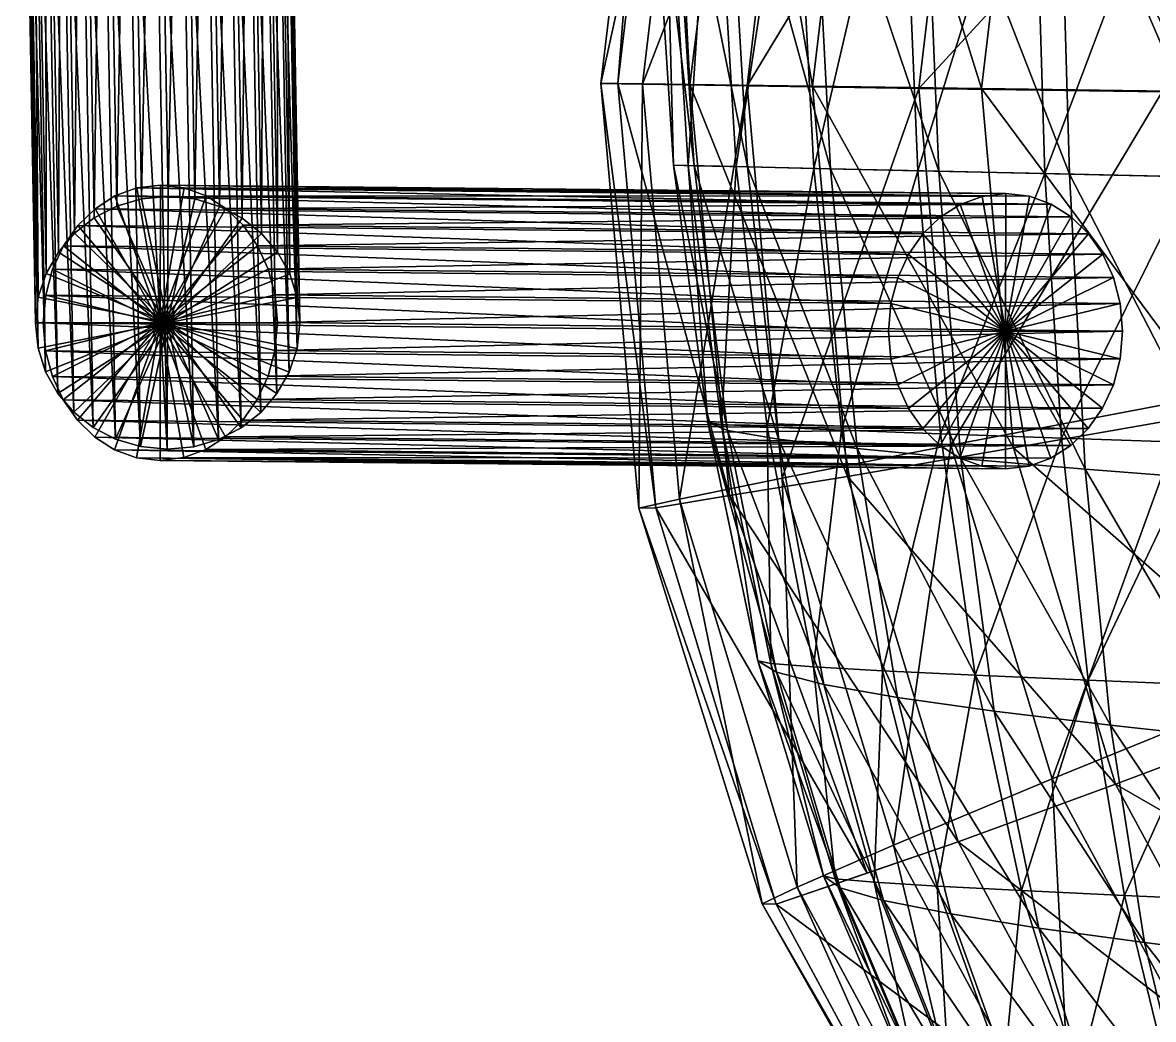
# Model space of a CAD drawing. Extents: x -23.6 to 25, y -17.9 to 25.9.
# Drawn here: x -22.26 to -12.95, y -7.96 to 0.24 of the extents above; entities that cross this region are included whole.
import ezdxf

# ---------------------------------------------------------------- set-up
doc = ezdxf.new("R2010")
doc.units = 0

msp = doc.modelspace()

# ---------------------------------------------------------------- linework, layer by layer
at = {"layer": 'Bras1_g6', "color": 2}
for points in [[(-21.31964, -1.12213, -21.39544), (-21.12542, -1.09887, -21.49737), (-14.35906, -1.19177, -8.14807)], [(-21.12542, -1.09887, -21.49737), (-21.31964, -1.12213, -21.39544), (-21.12677, -2.23211, -21.50262)], [(-21.12677, -2.23211, -21.50262), (-21.12677, -2.23211, -21.50262), (-21.12542, -1.09887, -21.49737)], [(-20.93121, -1.1217, -21.59954), (-21.12542, -1.09887, -21.49737), (-21.12677, -2.23211, -21.50262)], [(-21.12542, -1.09887, -21.49737), (-20.93121, -1.1217, -21.59954), (-14.16479, -1.16851, -8.25)], [(-14.16479, -1.16851, -8.25), (-14.35906, -1.19177, -8.14807), (-21.12542, -1.09887, -21.49737)], [(-21.66448, -1.29309, -21.21514), (-21.50067, -1.18841, -21.30065), (-14.70385, -1.36273, -7.96783)], [(-21.50067, -1.18841, -21.30065), (-21.66448, -1.29309, -21.21514), (-21.12677, -2.23211, -21.50262)], [(-21.50067, -1.18841, -21.30065), (-21.31964, -1.12213, -21.39544), (-14.54003, -1.25805, -8.05334)], [(-21.31964, -1.12213, -21.39544), (-21.50067, -1.18841, -21.30065), (-21.12677, -2.23211, -21.50262)], [(-14.54003, -1.25805, -8.05334), (-14.70385, -1.36273, -7.96783), (-21.50067, -1.18841, -21.30065)], [(-21.12677, -2.23211, -21.50262), (-21.12677, -2.23211, -21.50262), (-21.50067, -1.18841, -21.30065)], [(-14.35906, -1.19177, -8.14807), (-14.54003, -1.25805, -8.05334), (-21.31964, -1.12213, -21.39544)], [(-21.12677, -2.23211, -21.50262), (-21.12677, -2.23211, -21.50262), (-21.31964, -1.12213, -21.39544)], [(-21.12677, -2.23211, -21.50262), (-21.12677, -2.23211, -21.50262), (-20.93121, -1.1217, -21.59954)], [(-20.75042, -1.1875, -21.69488), (-20.93121, -1.1217, -21.59954), (-21.12677, -2.23211, -21.50262)], [(-21.12677, -2.23211, -21.50262), (-21.12677, -2.23211, -21.50262), (-20.75042, -1.1875, -21.69488)], [(-20.58685, -1.29174, -21.78137), (-20.75042, -1.1875, -21.69488), (-21.12677, -2.23211, -21.50262)], [(-13.97064, -1.19134, -8.35217), (-14.16479, -1.16851, -8.25), (-20.93121, -1.1217, -21.59954)], [(-20.93121, -1.1217, -21.59954), (-20.75042, -1.1875, -21.69488), (-13.97064, -1.19134, -8.35217)], [(-13.78979, -1.25714, -8.4475), (-13.97064, -1.19134, -8.35217), (-20.75042, -1.1875, -21.69488)], [(-20.75042, -1.1875, -21.69488), (-20.58685, -1.29174, -21.78137), (-13.78979, -1.25714, -8.4475)], [(-14.54003, -1.25805, -8.05334), (-14.35906, -1.19177, -8.14807), (-14.16613, -2.30175, -8.25524)], [(-14.35906, -1.19177, -8.14807), (-14.16479, -1.16851, -8.25), (-14.16613, -2.30175, -8.25524)], [(-14.16613, -2.30175, -8.25524), (-14.16613, -2.30175, -8.25524), (-14.35906, -1.19177, -8.14807)], [(-14.16479, -1.16851, -8.25), (-13.97064, -1.19134, -8.35217), (-14.16613, -2.30175, -8.25524)], [(-14.16613, -2.30175, -8.25524), (-14.16613, -2.30175, -8.25524), (-14.16479, -1.16851, -8.25)], [(-13.97064, -1.19134, -8.35217), (-13.78979, -1.25714, -8.4475), (-14.16613, -2.30175, -8.25524)], [(-14.16613, -2.30175, -8.25524), (-14.16613, -2.30175, -8.25524), (-13.97064, -1.19134, -8.35217)], [(-21.80725, -1.43164, -21.14086), (-21.66448, -1.29309, -21.21514), (-14.84667, -1.50128, -7.89349)], [(-21.66448, -1.29309, -21.21514), (-21.80725, -1.43164, -21.14086), (-21.12677, -2.23211, -21.50262)], [(-14.70385, -1.36273, -7.96783), (-14.84667, -1.50128, -7.89349), (-21.66448, -1.29309, -21.21514)], [(-21.12677, -2.23211, -21.50262), (-21.12677, -2.23211, -21.50262), (-21.66448, -1.29309, -21.21514)], [(-21.12677, -2.23211, -21.50262), (-21.12677, -2.23211, -21.50262), (-20.58685, -1.29174, -21.78137)], [(-20.44433, -1.42999, -21.85699), (-20.58685, -1.29174, -21.78137), (-21.12677, -2.23211, -21.50262)], [(-13.62622, -1.36138, -8.53405), (-13.78979, -1.25714, -8.4475), (-20.58685, -1.29174, -21.78137)], [(-20.58685, -1.29174, -21.78137), (-20.44433, -1.42999, -21.85699), (-13.62622, -1.36138, -8.53405)], [(-14.70385, -1.36273, -7.96783), (-14.54003, -1.25805, -8.05334), (-14.16613, -2.30175, -8.25524)], [(-14.16613, -2.30175, -8.25524), (-14.16613, -2.30175, -8.25524), (-14.54003, -1.25805, -8.05334)], [(-13.78979, -1.25714, -8.4475), (-13.62622, -1.36138, -8.53405), (-14.16613, -2.30175, -8.25524)], [(-14.16613, -2.30175, -8.25524), (-14.16613, -2.30175, -8.25524), (-13.78979, -1.25714, -8.4475)], [(-13.48376, -1.49963, -8.60961), (-13.62622, -1.36138, -8.53405), (-20.44433, -1.42999, -21.85699)], [(-14.84667, -1.50128, -7.89349), (-14.70385, -1.36273, -7.96783), (-14.16613, -2.30175, -8.25524)], [(-14.16613, -2.30175, -8.25524), (-14.16613, -2.30175, -8.25524), (-14.70385, -1.36273, -7.96783)], [(-13.62622, -1.36138, -8.53405), (-13.48376, -1.49963, -8.60961), (-14.16613, -2.30175, -8.25524)], [(-14.16613, -2.30175, -8.25524), (-14.16613, -2.30175, -8.25524), (-13.62622, -1.36138, -8.53405)], [(-21.92517, -1.59948, -21.07977), (-21.80725, -1.43164, -21.14086), (-14.96453, -1.66912, -7.83245)], [(-21.80725, -1.43164, -21.14086), (-21.92517, -1.59948, -21.07977), (-21.12677, -2.23211, -21.50262)], [(-14.84667, -1.50128, -7.89349), (-14.96453, -1.66912, -7.83245), (-21.80725, -1.43164, -21.14086)], [(-21.12677, -2.23211, -21.50262), (-21.12677, -2.23211, -21.50262), (-21.80725, -1.43164, -21.14086)], [(-21.12677, -2.23211, -21.50262), (-21.12677, -2.23211, -21.50262), (-20.44433, -1.42999, -21.85699)], [(-20.3269, -1.59753, -21.91955), (-20.44433, -1.42999, -21.85699), (-21.12677, -2.23211, -21.50262)], [(-20.44433, -1.42999, -21.85699), (-20.3269, -1.59753, -21.91955), (-13.48376, -1.49963, -8.60961)], [(-13.36627, -1.66717, -8.67224), (-13.48376, -1.49963, -8.60961), (-20.3269, -1.59753, -21.91955)], [(-14.96453, -1.66912, -7.83245), (-14.84667, -1.50128, -7.89349), (-14.16613, -2.30175, -8.25524)], [(-14.16613, -2.30175, -8.25524), (-14.16613, -2.30175, -8.25524), (-14.84667, -1.50128, -7.89349)], [(-13.48376, -1.49963, -8.60961), (-13.36627, -1.66717, -8.67224), (-14.16613, -2.30175, -8.25524)], [(-14.16613, -2.30175, -8.25524), (-14.16613, -2.30175, -8.25524), (-13.48376, -1.49963, -8.60961)], [(-22.01422, -1.79211, -21.03399), (-21.92517, -1.59948, -21.07977), (-15.05364, -1.86175, -7.78668)], [(-21.92517, -1.59948, -21.07977), (-22.01422, -1.79211, -21.03399), (-21.12677, -2.23211, -21.50262)], [(-14.96453, -1.66912, -7.83245), (-15.05364, -1.86175, -7.78668), (-21.92517, -1.59948, -21.07977)], [(-21.12677, -2.23211, -21.50262), (-21.12677, -2.23211, -21.50262), (-21.92517, -1.59948, -21.07977)], [(-21.12677, -2.23211, -21.50262), (-21.12677, -2.23211, -21.50262), (-20.3269, -1.59753, -21.91955)], [(-20.23828, -1.78991, -21.96716), (-20.3269, -1.59753, -21.91955), (-21.12677, -2.23211, -21.50262)], [(-20.3269, -1.59753, -21.91955), (-20.23828, -1.78991, -21.96716), (-13.36627, -1.66717, -8.67224)], [(-13.27764, -1.85955, -8.71978), (-13.36627, -1.66717, -8.67224), (-20.23828, -1.78991, -21.96716)], [(-15.05364, -1.86175, -7.78668), (-14.96453, -1.66912, -7.83245), (-14.16613, -2.30175, -8.25524)], [(-14.16613, -2.30175, -8.25524), (-14.16613, -2.30175, -8.25524), (-14.96453, -1.66912, -7.83245)], [(-13.36627, -1.66717, -8.67224), (-13.27764, -1.85955, -8.71978), (-14.16613, -2.30175, -8.25524)], [(-14.16613, -2.30175, -8.25524), (-14.16613, -2.30175, -8.25524), (-13.36627, -1.66717, -8.67224)], [(-22.07061, -2.00488, -21.00549), (-22.01422, -1.79211, -21.03399), (-15.11004, -2.07452, -7.75811)], [(-22.01422, -1.79211, -21.03399), (-22.07061, -2.00488, -21.00549), (-21.12677, -2.23211, -21.50262)], [(-15.05364, -1.86175, -7.78668), (-15.11004, -2.07452, -7.75811), (-22.01422, -1.79211, -21.03399)], [(-21.12677, -2.23211, -21.50262), (-21.12677, -2.23211, -21.50262), (-22.01422, -1.79211, -21.03399)], [(-21.12677, -2.23211, -21.50262), (-21.12677, -2.23211, -21.50262), (-20.23828, -1.78991, -21.96716)], [(-20.18237, -2.00256, -21.99761), (-20.23828, -1.78991, -21.96716), (-21.12677, -2.23211, -21.50262)], [(-20.23828, -1.78991, -21.96716), (-20.18237, -2.00256, -21.99761), (-13.27764, -1.85955, -8.71978)], [(-13.22174, -2.0722, -8.7503), (-13.27764, -1.85955, -8.71978), (-20.18237, -2.00256, -21.99761)], [(-15.11004, -2.07452, -7.75811), (-15.05364, -1.86175, -7.78668), (-14.16613, -2.30175, -8.25524)], [(-14.16613, -2.30175, -8.25524), (-14.16613, -2.30175, -8.25524), (-15.05364, -1.86175, -7.78668)], [(-13.27764, -1.85955, -8.71978), (-13.22174, -2.0722, -8.7503), (-14.16613, -2.30175, -8.25524)], [(-14.16613, -2.30175, -8.25524), (-14.16613, -2.30175, -8.25524), (-13.27764, -1.85955, -8.71978)], [(-22.09045, -2.23333, -20.99627), (-22.07061, -2.00488, -21.00549), (-15.12988, -2.30297, -7.7489)], [(-22.07061, -2.00488, -21.00549), (-22.09045, -2.23333, -20.99627), (-21.12677, -2.23211, -21.50262)], [(-15.11004, -2.07452, -7.75811), (-15.12988, -2.30297, -7.7489), (-22.07061, -2.00488, -21.00549)], [(-21.12677, -2.23211, -21.50262), (-21.12677, -2.23211, -21.50262), (-22.07061, -2.00488, -21.00549)], [(-21.12677, -2.23211, -21.50262), (-21.12677, -2.23211, -21.50262), (-20.18237, -2.00256, -21.99761)], [(-20.16302, -2.23089, -22.00897), (-20.18237, -2.00256, -21.99761), (-21.12677, -2.23211, -21.50262)], [(-20.18237, -2.00256, -21.99761), (-20.16302, -2.23089, -22.00897), (-13.22174, -2.0722, -8.7503)], [(-13.20245, -2.30059, -8.76165), (-13.22174, -2.0722, -8.7503), (-20.16302, -2.23089, -22.00897)], [(-15.12988, -2.30297, -7.7489), (-15.11004, -2.07452, -7.75811), (-14.16613, -2.30175, -8.25524)], [(-14.16613, -2.30175, -8.25524), (-14.16613, -2.30175, -8.25524), (-15.11004, -2.07452, -7.75811)], [(-13.22174, -2.0722, -8.7503), (-13.20245, -2.30059, -8.76165), (-14.16613, -2.30175, -8.25524)], [(-14.16613, -2.30175, -8.25524), (-14.16613, -2.30175, -8.25524), (-13.22174, -2.0722, -8.7503)], [(-22.09045, -2.23333, -20.99627), (-22.07116, -2.46166, -21.00756), (-21.12677, -2.23211, -21.50262)], [(-21.12677, -2.23211, -21.50262), (-21.12677, -2.23211, -21.50262), (-22.09045, -2.23333, -20.99627)], [(-22.07116, -2.46166, -21.00756), (-22.09045, -2.23333, -20.99627), (-15.11059, -2.53131, -7.76025)], [(-15.12988, -2.30297, -7.7489), (-15.11059, -2.53131, -7.76025), (-22.09045, -2.23333, -20.99627)], [(-22.07116, -2.46166, -21.00756), (-22.01525, -2.67431, -21.03808), (-21.12677, -2.23211, -21.50262)], [(-21.12677, -2.23211, -21.50262), (-21.12677, -2.23211, -21.50262), (-22.07116, -2.46166, -21.00756)], [(-22.01525, -2.67431, -21.03808), (-21.92663, -2.86669, -21.08563), (-21.12677, -2.23211, -21.50262)], [(-21.12677, -2.23211, -21.50262), (-21.12677, -2.23211, -21.50262), (-22.01525, -2.67431, -21.03808)], [(-21.92663, -2.86669, -21.08563), (-21.80914, -3.0343, -21.14825), (-21.12677, -2.23211, -21.50262)], [(-21.12677, -2.23211, -21.50262), (-21.12677, -2.23211, -21.50262), (-21.92663, -2.86669, -21.08563)], [(-21.80914, -3.0343, -21.14825), (-21.66668, -3.17248, -21.22381), (-21.12677, -2.23211, -21.50262)], [(-21.12677, -2.23211, -21.50262), (-21.12677, -2.23211, -21.50262), (-21.80914, -3.0343, -21.14825)], [(-21.66668, -3.17248, -21.22381), (-21.50311, -3.27673, -21.31036), (-21.12677, -2.23211, -21.50262)], [(-21.12677, -2.23211, -21.50262), (-21.12677, -2.23211, -21.50262), (-21.66668, -3.17248, -21.22381)], [(-21.50311, -3.27673, -21.31036), (-21.32232, -3.34259, -21.4057), (-21.12677, -2.23211, -21.50262)], [(-21.12677, -2.23211, -21.50262), (-21.12677, -2.23211, -21.50262), (-21.50311, -3.27673, -21.31036)], [(-21.32232, -3.34259, -21.4057), (-21.12811, -3.36535, -21.50787), (-21.12677, -2.23211, -21.50262)], [(-21.12677, -2.23211, -21.50262), (-21.12677, -2.23211, -21.50262), (-21.32232, -3.34259, -21.4057)], [(-21.12811, -3.36535, -21.50787), (-20.93383, -3.3421, -21.6098), (-21.12677, -2.23211, -21.50262)], [(-21.12677, -2.23211, -21.50262), (-21.12677, -2.23211, -21.50262), (-21.12811, -3.36535, -21.50787)], [(-21.12677, -2.23211, -21.50262), (-21.12677, -2.23211, -21.50262), (-20.16302, -2.23089, -22.00897)], [(-20.18292, -2.45935, -21.99975), (-20.16302, -2.23089, -22.00897), (-21.12677, -2.23211, -21.50262)], [(-21.12677, -2.23211, -21.50262), (-21.12677, -2.23211, -21.50262), (-20.18292, -2.45935, -21.99975)], [(-20.23931, -2.67211, -21.97125), (-20.18292, -2.45935, -21.99975), (-21.12677, -2.23211, -21.50262)], [(-21.12677, -2.23211, -21.50262), (-21.12677, -2.23211, -21.50262), (-20.23931, -2.67211, -21.97125)], [(-20.32836, -2.86474, -21.92541), (-20.23931, -2.67211, -21.97125), (-21.12677, -2.23211, -21.50262)], [(-21.12677, -2.23211, -21.50262), (-21.12677, -2.23211, -21.50262), (-20.32836, -2.86474, -21.92541)], [(-20.44628, -3.03259, -21.86437), (-20.32836, -2.86474, -21.92541), (-21.12677, -2.23211, -21.50262)], [(-21.12677, -2.23211, -21.50262), (-21.12677, -2.23211, -21.50262), (-20.44628, -3.03259, -21.86437)], [(-20.58905, -3.17114, -21.7901), (-20.44628, -3.03259, -21.86437), (-21.12677, -2.23211, -21.50262)], [(-21.12677, -2.23211, -21.50262), (-21.12677, -2.23211, -21.50262), (-20.58905, -3.17114, -21.7901)], [(-20.75286, -3.27581, -21.70452), (-20.58905, -3.17114, -21.7901), (-21.12677, -2.23211, -21.50262)], [(-21.12677, -2.23211, -21.50262), (-21.12677, -2.23211, -21.50262), (-20.75286, -3.27581, -21.70452)], [(-20.93383, -3.3421, -21.6098), (-20.75286, -3.27581, -21.70452), (-21.12677, -2.23211, -21.50262)], [(-21.12677, -2.23211, -21.50262), (-21.12677, -2.23211, -21.50262), (-20.93383, -3.3421, -21.6098)], [(-20.16302, -2.23089, -22.00897), (-20.18292, -2.45935, -21.99975), (-13.20245, -2.30059, -8.76165)], [(-13.22229, -2.52899, -8.75238), (-13.20245, -2.30059, -8.76165), (-20.18292, -2.45935, -21.99975)], [(-14.16613, -2.30175, -8.25524), (-14.16613, -2.30175, -8.25524), (-15.12988, -2.30297, -7.7489)], [(-15.11059, -2.53131, -7.76025), (-15.12988, -2.30297, -7.7489), (-14.16613, -2.30175, -8.25524)], [(-14.16613, -2.30175, -8.25524), (-14.16613, -2.30175, -8.25524), (-15.11059, -2.53131, -7.76025)], [(-15.05468, -2.74395, -7.79071), (-15.11059, -2.53131, -7.76025), (-14.16613, -2.30175, -8.25524)], [(-14.16613, -2.30175, -8.25524), (-14.16613, -2.30175, -8.25524), (-15.05468, -2.74395, -7.79071)], [(-14.96606, -2.93634, -7.83831), (-15.05468, -2.74395, -7.79071), (-14.16613, -2.30175, -8.25524)], [(-14.16613, -2.30175, -8.25524), (-14.16613, -2.30175, -8.25524), (-14.96606, -2.93634, -7.83831)], [(-14.84857, -3.10394, -7.90093), (-14.96606, -2.93634, -7.83831), (-14.16613, -2.30175, -8.25524)], [(-14.16613, -2.30175, -8.25524), (-14.16613, -2.30175, -8.25524), (-14.84857, -3.10394, -7.90093)], [(-14.70611, -3.24212, -7.9765), (-14.84857, -3.10394, -7.90093), (-14.16613, -2.30175, -8.25524)], [(-14.16613, -2.30175, -8.25524), (-14.16613, -2.30175, -8.25524), (-14.70611, -3.24212, -7.9765)], [(-14.54254, -3.34637, -8.06298), (-14.70611, -3.24212, -7.9765), (-14.16613, -2.30175, -8.25524)], [(-14.16613, -2.30175, -8.25524), (-14.16613, -2.30175, -8.25524), (-14.54254, -3.34637, -8.06298)], [(-14.36169, -3.41223, -8.15832), (-14.54254, -3.34637, -8.06298), (-14.16613, -2.30175, -8.25524)], [(-14.16613, -2.30175, -8.25524), (-14.16613, -2.30175, -8.25524), (-14.36169, -3.41223, -8.15832)], [(-14.16748, -3.43499, -8.26049), (-14.36169, -3.41223, -8.15832), (-14.16613, -2.30175, -8.25524)], [(-14.16613, -2.30175, -8.25524), (-14.16613, -2.30175, -8.25524), (-14.16748, -3.43499, -8.26049)], [(-13.97326, -3.41174, -8.36242), (-14.16748, -3.43499, -8.26049), (-14.16613, -2.30175, -8.25524)], [(-13.20245, -2.30059, -8.76165), (-13.22229, -2.52899, -8.75238), (-14.16613, -2.30175, -8.25524)], [(-14.16613, -2.30175, -8.25524), (-14.16613, -2.30175, -8.25524), (-13.20245, -2.30059, -8.76165)], [(-14.16613, -2.30175, -8.25524), (-14.16613, -2.30175, -8.25524), (-13.97326, -3.41174, -8.36242)], [(-13.79229, -3.34545, -8.45721), (-13.97326, -3.41174, -8.36242), (-14.16613, -2.30175, -8.25524)], [(-14.16613, -2.30175, -8.25524), (-14.16613, -2.30175, -8.25524), (-13.79229, -3.34545, -8.45721)], [(-13.62847, -3.24078, -8.54272), (-13.79229, -3.34545, -8.45721), (-14.16613, -2.30175, -8.25524)], [(-14.16613, -2.30175, -8.25524), (-14.16613, -2.30175, -8.25524), (-13.62847, -3.24078, -8.54272)], [(-13.48565, -3.10223, -8.617), (-13.62847, -3.24078, -8.54272), (-14.16613, -2.30175, -8.25524)], [(-14.16613, -2.30175, -8.25524), (-14.16613, -2.30175, -8.25524), (-13.48565, -3.10223, -8.617)], [(-13.36779, -2.93438, -8.6781), (-13.48565, -3.10223, -8.617), (-14.16613, -2.30175, -8.25524)], [(-14.16613, -2.30175, -8.25524), (-14.16613, -2.30175, -8.25524), (-13.36779, -2.93438, -8.6781)], [(-13.27874, -2.74176, -8.72387), (-13.36779, -2.93438, -8.6781), (-14.16613, -2.30175, -8.25524)], [(-14.16613, -2.30175, -8.25524), (-14.16613, -2.30175, -8.25524), (-13.27874, -2.74176, -8.72387)], [(-13.22229, -2.52899, -8.75238), (-13.27874, -2.74176, -8.72387), (-14.16613, -2.30175, -8.25524)], [(-14.16613, -2.30175, -8.25524), (-14.16613, -2.30175, -8.25524), (-13.22229, -2.52899, -8.75238)], [(-22.01525, -2.67431, -21.03808), (-22.07116, -2.46166, -21.00756), (-15.05468, -2.74395, -7.79071)], [(-15.11059, -2.53131, -7.76025), (-15.05468, -2.74395, -7.79071), (-22.07116, -2.46166, -21.00756)], [(-20.18292, -2.45935, -21.99975), (-20.23931, -2.67211, -21.97125), (-13.22229, -2.52899, -8.75238)], [(-13.27874, -2.74176, -8.72387), (-13.22229, -2.52899, -8.75238), (-20.23931, -2.67211, -21.97125)], [(-21.92663, -2.86669, -21.08563), (-22.01525, -2.67431, -21.03808), (-14.96606, -2.93634, -7.83831)], [(-15.05468, -2.74395, -7.79071), (-14.96606, -2.93634, -7.83831), (-22.01525, -2.67431, -21.03808)], [(-20.23931, -2.67211, -21.97125), (-20.32836, -2.86474, -21.92541), (-13.27874, -2.74176, -8.72387)], [(-13.36779, -2.93438, -8.6781), (-13.27874, -2.74176, -8.72387), (-20.32836, -2.86474, -21.92541)], [(-21.80914, -3.0343, -21.14825), (-21.92663, -2.86669, -21.08563), (-14.84857, -3.10394, -7.90093)], [(-14.96606, -2.93634, -7.83831), (-14.84857, -3.10394, -7.90093), (-21.92663, -2.86669, -21.08563)], [(-20.32836, -2.86474, -21.92541), (-20.44628, -3.03259, -21.86437), (-13.36779, -2.93438, -8.6781)], [(-13.48565, -3.10223, -8.617), (-13.36779, -2.93438, -8.6781), (-20.44628, -3.03259, -21.86437)], [(-21.66668, -3.17248, -21.22381), (-21.80914, -3.0343, -21.14825), (-14.70611, -3.24212, -7.9765)], [(-14.84857, -3.10394, -7.90093), (-14.70611, -3.24212, -7.9765), (-21.80914, -3.0343, -21.14825)], [(-20.44628, -3.03259, -21.86437), (-20.58905, -3.17114, -21.7901), (-13.48565, -3.10223, -8.617)], [(-13.62847, -3.24078, -8.54272), (-13.48565, -3.10223, -8.617), (-20.58905, -3.17114, -21.7901)], [(-21.50311, -3.27673, -21.31036), (-21.66668, -3.17248, -21.22381), (-14.54254, -3.34637, -8.06298)], [(-14.70611, -3.24212, -7.9765), (-14.54254, -3.34637, -8.06298), (-21.66668, -3.17248, -21.22381)], [(-20.58905, -3.17114, -21.7901), (-20.75286, -3.27581, -21.70452), (-13.62847, -3.24078, -8.54272)], [(-13.79229, -3.34545, -8.45721), (-13.62847, -3.24078, -8.54272), (-20.75286, -3.27581, -21.70452)], [(-21.32232, -3.34259, -21.4057), (-21.50311, -3.27673, -21.31036), (-14.36169, -3.41223, -8.15832)], [(-14.54254, -3.34637, -8.06298), (-14.36169, -3.41223, -8.15832), (-21.50311, -3.27673, -21.31036)], [(-21.12811, -3.36535, -21.50787), (-21.32232, -3.34259, -21.4057), (-14.16748, -3.43499, -8.26049)], [(-14.36169, -3.41223, -8.15832), (-14.16748, -3.43499, -8.26049), (-21.32232, -3.34259, -21.4057)], [(-20.93383, -3.3421, -21.6098), (-21.12811, -3.36535, -21.50787), (-13.97326, -3.41174, -8.36242)], [(-20.75286, -3.27581, -21.70452), (-20.93383, -3.3421, -21.6098), (-13.79229, -3.34545, -8.45721)], [(-13.97326, -3.41174, -8.36242), (-13.79229, -3.34545, -8.45721), (-20.93383, -3.3421, -21.6098)], [(-14.16748, -3.43499, -8.26049), (-13.97326, -3.41174, -8.36242), (-21.12811, -3.36535, -21.50787)]]:
    msp.add_3dface(points, dxfattribs=at)
at = {"layer": 'Bras2_g7', "color": 2}
for points in [[(-21.59149, 4.65539, -34.85961), (-21.3869, 4.71582, -34.83514), (-21.48577, -1.27331, -21.11968)], [(-21.28112, -1.21289, -21.09521), (-21.48577, -1.27331, -21.11968), (-21.3869, 4.71582, -34.83514)], [(-21.3869, 4.71582, -34.83514), (-21.16735, 4.73669, -34.82775), (-21.28112, -1.21289, -21.09521)], [(-21.06164, -1.19201, -21.08789), (-21.28112, -1.21289, -21.09521), (-21.16735, 4.73669, -34.82775)], [(-21.16735, 4.73669, -34.82775), (-20.94805, 4.71533, -34.83868), (-21.06164, -1.19201, -21.08789)], [(-20.84234, -1.21337, -21.09881), (-21.06164, -1.19201, -21.08789), (-20.94805, 4.71533, -34.83868)], [(-20.94805, 4.71533, -34.83868), (-20.74401, 4.65447, -34.86651), (-20.84234, -1.21337, -21.09881)], [(-21.77685, 4.55969, -34.89947), (-21.59149, 4.65539, -34.85961), (-21.67114, -1.36907, -21.1596)], [(-21.48577, -1.27331, -21.11968), (-21.67114, -1.36907, -21.1596), (-21.59149, 4.65539, -34.85961)], [(-20.6383, -1.27423, -21.12664), (-20.84234, -1.21337, -21.09881), (-20.74401, 4.65447, -34.86651)], [(-20.74401, 4.65447, -34.86651), (-20.55957, 4.55834, -34.90942), (-20.6383, -1.27423, -21.12664)], [(-21.93853, 4.4328, -34.953), (-21.77685, 4.55969, -34.89947), (-21.83282, -1.49591, -21.21307)], [(-21.67114, -1.36907, -21.1596), (-21.83282, -1.49591, -21.21307), (-21.77685, 4.55969, -34.89947)], [(-20.45379, -1.37036, -21.16955), (-20.6383, -1.27423, -21.12664), (-20.55957, 4.55834, -34.90942)], [(-20.55957, 4.55834, -34.90942), (-20.39904, 4.43109, -34.96557), (-20.45379, -1.37036, -21.16955)], [(-22.0722, 4.27893, -35.01837), (-21.93853, 4.4328, -34.953), (-21.96649, -1.64978, -21.27844)], [(-21.83282, -1.49591, -21.21307), (-21.96649, -1.64978, -21.27844), (-21.93853, 4.4328, -34.953)], [(-20.29327, -1.49761, -21.22564), (-20.45379, -1.37036, -21.16955), (-20.39904, 4.43109, -34.96557)], [(-20.39904, 4.43109, -34.96557), (-20.26678, 4.27697, -35.03308), (-20.29327, -1.49761, -21.22564)], [(-22.1734, 4.10229, -35.09381), (-22.0722, 4.27893, -35.01837), (-22.06762, -1.82641, -21.35388)], [(-21.96649, -1.64978, -21.27844), (-22.06762, -1.82641, -21.35388), (-22.0722, 4.27893, -35.01837)], [(-20.16107, -1.65173, -21.29321), (-20.29327, -1.49761, -21.22564), (-20.26678, 4.27697, -35.03308)], [(-20.26678, 4.27697, -35.03308), (-20.16723, 4.10009, -35.11016), (-20.16107, -1.65173, -21.29321)], [(-22.23773, 3.90704, -35.17755), (-22.1734, 4.10229, -35.09381), (-22.13195, -2.02166, -21.43762)], [(-22.06762, -1.82641, -21.35388), (-22.13195, -2.02166, -21.43762), (-22.1734, 4.10229, -35.09381)], [(-20.06152, -1.82861, -21.3703), (-20.16107, -1.65173, -21.29321), (-20.16723, 4.10009, -35.11016)], [(-20.16723, 4.10009, -35.11016), (-20.10473, 3.90472, -35.19494), (-20.06152, -1.82861, -21.3703)], [(-22.2608, 3.69738, -35.26782), (-22.23773, 3.90704, -35.17755), (-22.15502, -2.23132, -21.52795)], [(-22.13195, -2.02166, -21.43762), (-22.15502, -2.23132, -21.52795), (-22.23773, 3.90704, -35.17755)], [(-19.99896, -2.02398, -21.45507), (-20.06152, -1.82861, -21.3703), (-20.10473, 3.90472, -35.19494)], [(-20.10473, 3.90472, -35.19494), (-20.08355, 3.695, -35.28558), (-19.99896, -2.02398, -21.45507)], [(-22.23962, 3.48767, -35.35852), (-22.2608, 3.69738, -35.26782), (-22.13391, -2.44104, -21.61859)], [(-22.15502, -2.23132, -21.52795), (-22.13391, -2.44104, -21.61859), (-22.2608, 3.69738, -35.26782)], [(-20.08355, 3.695, -35.28558), (-20.10662, 3.48535, -35.37591), (-19.97784, -2.2337, -21.54571)], [(-19.97784, -2.2337, -21.54571), (-19.99896, -2.02398, -21.45507), (-20.08355, 3.695, -35.28558)], [(-22.17712, 3.29229, -35.44329), (-22.23962, 3.48767, -35.35852), (-22.07135, -2.63647, -21.70336)], [(-22.13391, -2.44104, -21.61859), (-22.07135, -2.63647, -21.70336), (-22.23962, 3.48767, -35.35852)], [(-20.10662, 3.48535, -35.37591), (-20.17095, 3.2901, -35.45965), (-20.00091, -2.44335, -21.63598)], [(-20.00091, -2.44335, -21.63598), (-19.97784, -2.2337, -21.54571), (-20.10662, 3.48535, -35.37591)], [(-22.07757, 3.11541, -35.52032), (-22.17712, 3.29229, -35.44329), (-21.9718, -2.81329, -21.78045)], [(-22.07135, -2.63647, -21.70336), (-21.9718, -2.81329, -21.78045), (-22.17712, 3.29229, -35.44329)], [(-20.17095, 3.2901, -35.45965), (-20.27215, 3.11346, -35.53509), (-20.06524, -2.63861, -21.71978)], [(-20.06524, -2.63861, -21.71978), (-20.00091, -2.44335, -21.63598), (-20.17095, 3.2901, -35.45965)], [(-21.94531, 2.9613, -35.58789), (-22.07757, 3.11541, -35.52032), (-21.83959, -2.96746, -21.84796)], [(-21.9718, -2.81329, -21.78045), (-21.83959, -2.96746, -21.84796), (-22.07757, 3.11541, -35.52032)], [(-20.27215, 3.11346, -35.53509), (-20.40576, 2.95959, -35.60046), (-20.16644, -2.81524, -21.79522)], [(-20.16644, -2.81524, -21.79522), (-20.06524, -2.63861, -21.71978), (-20.27215, 3.11346, -35.53509)], [(-21.78479, 2.83404, -35.64398), (-21.94531, 2.9613, -35.58789), (-21.67907, -3.09466, -21.90411)], [(-21.83959, -2.96746, -21.84796), (-21.67907, -3.09466, -21.90411), (-21.94531, 2.9613, -35.58789)], [(-20.40576, 2.95959, -35.60046), (-20.5675, 2.83276, -35.65393), (-20.30004, -2.96911, -21.86053)], [(-20.30004, -2.96911, -21.86053), (-20.16644, -2.81524, -21.79522), (-20.40576, 2.95959, -35.60046)], [(-21.60034, 2.73791, -35.68688), (-21.78479, 2.83404, -35.64398), (-21.49456, -3.19079, -21.94702)], [(-21.67907, -3.09466, -21.90411), (-21.49456, -3.19079, -21.94702), (-21.78479, 2.83404, -35.64398)], [(-20.5675, 2.83276, -35.65393), (-20.75286, 2.73699, -35.69384), (-20.46179, -3.09594, -21.91406)], [(-20.46179, -3.09594, -21.91406), (-20.30004, -2.96911, -21.86053), (-20.5675, 2.83276, -35.65393)], [(-21.39624, 2.67706, -35.71472), (-21.60034, 2.73791, -35.68688), (-21.29052, -3.25164, -21.97485)], [(-21.49456, -3.19079, -21.94702), (-21.29052, -3.25164, -21.97485), (-21.60034, 2.73791, -35.68688)], [(-20.75286, 2.73699, -35.69384), (-20.95745, 2.67657, -35.71832), (-20.64709, -3.19171, -21.95391)], [(-20.64709, -3.19171, -21.95391), (-20.46179, -3.09594, -21.91406), (-20.75286, 2.73699, -35.69384)], [(-21.17694, 2.6557, -35.72564), (-21.39624, 2.67706, -35.71472), (-21.07122, -3.27301, -21.98577)], [(-21.29052, -3.25164, -21.97485), (-21.07122, -3.27301, -21.98577), (-21.39624, 2.67706, -35.71472)], [(-20.95745, 2.67657, -35.71832), (-21.17694, 2.6557, -35.72564), (-20.85174, -3.25213, -21.97845)], [(-21.07122, -3.27301, -21.98577), (-20.85174, -3.25213, -21.97845), (-21.17694, 2.6557, -35.72564)], [(-20.85174, -3.25213, -21.97845), (-20.64709, -3.19171, -21.95391), (-20.95745, 2.67657, -35.71832)], [(-21.28112, -1.21289, -21.09521), (-21.06164, -1.19201, -21.08789), (-21.0664, -2.23254, -21.5368)], [(-21.06164, -1.19201, -21.08789), (-20.84234, -1.21337, -21.09881), (-21.0664, -2.23254, -21.5368)], [(-21.0664, -2.23254, -21.5368), (-21.0664, -2.23254, -21.5368), (-21.06164, -1.19201, -21.08789)], [(-21.67114, -1.36907, -21.1596), (-21.48577, -1.27331, -21.11968), (-21.0664, -2.23254, -21.5368)], [(-21.48577, -1.27331, -21.11968), (-21.28112, -1.21289, -21.09521), (-21.0664, -2.23254, -21.5368)], [(-21.0664, -2.23254, -21.5368), (-21.0664, -2.23254, -21.5368), (-21.48577, -1.27331, -21.11968)], [(-21.0664, -2.23254, -21.5368), (-21.0664, -2.23254, -21.5368), (-21.28112, -1.21289, -21.09521)], [(-20.84234, -1.21337, -21.09881), (-20.6383, -1.27423, -21.12664), (-21.0664, -2.23254, -21.5368)], [(-21.0664, -2.23254, -21.5368), (-21.0664, -2.23254, -21.5368), (-20.84234, -1.21337, -21.09881)], [(-20.6383, -1.27423, -21.12664), (-20.45379, -1.37036, -21.16955), (-21.0664, -2.23254, -21.5368)], [(-21.0664, -2.23254, -21.5368), (-21.0664, -2.23254, -21.5368), (-20.6383, -1.27423, -21.12664)], [(-21.83282, -1.49591, -21.21307), (-21.67114, -1.36907, -21.1596), (-21.0664, -2.23254, -21.5368)], [(-21.0664, -2.23254, -21.5368), (-21.0664, -2.23254, -21.5368), (-21.67114, -1.36907, -21.1596)], [(-20.45379, -1.37036, -21.16955), (-20.29327, -1.49761, -21.22564), (-21.0664, -2.23254, -21.5368)], [(-21.0664, -2.23254, -21.5368), (-21.0664, -2.23254, -21.5368), (-20.45379, -1.37036, -21.16955)], [(-21.96649, -1.64978, -21.27844), (-21.83282, -1.49591, -21.21307), (-21.0664, -2.23254, -21.5368)], [(-21.0664, -2.23254, -21.5368), (-21.0664, -2.23254, -21.5368), (-21.83282, -1.49591, -21.21307)], [(-20.29327, -1.49761, -21.22564), (-20.16107, -1.65173, -21.29321), (-21.0664, -2.23254, -21.5368)], [(-21.0664, -2.23254, -21.5368), (-21.0664, -2.23254, -21.5368), (-20.29327, -1.49761, -21.22564)], [(-22.06762, -1.82641, -21.35388), (-21.96649, -1.64978, -21.27844), (-21.0664, -2.23254, -21.5368)], [(-21.0664, -2.23254, -21.5368), (-21.0664, -2.23254, -21.5368), (-21.96649, -1.64978, -21.27844)], [(-20.16107, -1.65173, -21.29321), (-20.06152, -1.82861, -21.3703), (-21.0664, -2.23254, -21.5368)], [(-21.0664, -2.23254, -21.5368), (-21.0664, -2.23254, -21.5368), (-20.16107, -1.65173, -21.29321)], [(-22.13195, -2.02166, -21.43762), (-22.06762, -1.82641, -21.35388), (-21.0664, -2.23254, -21.5368)], [(-21.0664, -2.23254, -21.5368), (-21.0664, -2.23254, -21.5368), (-22.06762, -1.82641, -21.35388)], [(-20.06152, -1.82861, -21.3703), (-19.99896, -2.02398, -21.45507), (-21.0664, -2.23254, -21.5368)], [(-21.0664, -2.23254, -21.5368), (-21.0664, -2.23254, -21.5368), (-20.06152, -1.82861, -21.3703)], [(-22.15502, -2.23132, -21.52795), (-22.13195, -2.02166, -21.43762), (-21.0664, -2.23254, -21.5368)], [(-21.0664, -2.23254, -21.5368), (-21.0664, -2.23254, -21.5368), (-22.13195, -2.02166, -21.43762)], [(-19.99896, -2.02398, -21.45507), (-19.97784, -2.2337, -21.54571), (-21.0664, -2.23254, -21.5368)], [(-21.0664, -2.23254, -21.5368), (-21.0664, -2.23254, -21.5368), (-19.99896, -2.02398, -21.45507)], [(-21.0664, -2.23254, -21.5368), (-21.0664, -2.23254, -21.5368), (-22.15502, -2.23132, -21.52795)], [(-22.13391, -2.44104, -21.61859), (-22.15502, -2.23132, -21.52795), (-21.0664, -2.23254, -21.5368)], [(-21.0664, -2.23254, -21.5368), (-21.0664, -2.23254, -21.5368), (-22.13391, -2.44104, -21.61859)], [(-22.07135, -2.63647, -21.70336), (-22.13391, -2.44104, -21.61859), (-21.0664, -2.23254, -21.5368)], [(-21.0664, -2.23254, -21.5368), (-21.0664, -2.23254, -21.5368), (-22.07135, -2.63647, -21.70336)], [(-21.9718, -2.81329, -21.78045), (-22.07135, -2.63647, -21.70336), (-21.0664, -2.23254, -21.5368)], [(-21.0664, -2.23254, -21.5368), (-21.0664, -2.23254, -21.5368), (-21.9718, -2.81329, -21.78045)], [(-21.83959, -2.96746, -21.84796), (-21.9718, -2.81329, -21.78045), (-21.0664, -2.23254, -21.5368)], [(-21.0664, -2.23254, -21.5368), (-21.0664, -2.23254, -21.5368), (-21.83959, -2.96746, -21.84796)], [(-21.67907, -3.09466, -21.90411), (-21.83959, -2.96746, -21.84796), (-21.0664, -2.23254, -21.5368)], [(-21.0664, -2.23254, -21.5368), (-21.0664, -2.23254, -21.5368), (-21.67907, -3.09466, -21.90411)], [(-21.49456, -3.19079, -21.94702), (-21.67907, -3.09466, -21.90411), (-21.0664, -2.23254, -21.5368)], [(-21.0664, -2.23254, -21.5368), (-21.0664, -2.23254, -21.5368), (-21.49456, -3.19079, -21.94702)], [(-21.29052, -3.25164, -21.97485), (-21.49456, -3.19079, -21.94702), (-21.0664, -2.23254, -21.5368)], [(-21.0664, -2.23254, -21.5368), (-21.0664, -2.23254, -21.5368), (-21.29052, -3.25164, -21.97485)], [(-21.07122, -3.27301, -21.98577), (-21.29052, -3.25164, -21.97485), (-21.0664, -2.23254, -21.5368)], [(-21.0664, -2.23254, -21.5368), (-21.0664, -2.23254, -21.5368), (-21.07122, -3.27301, -21.98577)], [(-20.85174, -3.25213, -21.97845), (-21.07122, -3.27301, -21.98577), (-21.0664, -2.23254, -21.5368)], [(-21.0664, -2.23254, -21.5368), (-21.0664, -2.23254, -21.5368), (-20.85174, -3.25213, -21.97845)], [(-20.64709, -3.19171, -21.95391), (-20.85174, -3.25213, -21.97845), (-21.0664, -2.23254, -21.5368)], [(-21.0664, -2.23254, -21.5368), (-21.0664, -2.23254, -21.5368), (-20.64709, -3.19171, -21.95391)], [(-20.46179, -3.09594, -21.91406), (-20.64709, -3.19171, -21.95391), (-21.0664, -2.23254, -21.5368)], [(-21.0664, -2.23254, -21.5368), (-21.0664, -2.23254, -21.5368), (-20.46179, -3.09594, -21.91406)], [(-20.30004, -2.96911, -21.86053), (-20.46179, -3.09594, -21.91406), (-21.0664, -2.23254, -21.5368)], [(-21.0664, -2.23254, -21.5368), (-21.0664, -2.23254, -21.5368), (-20.30004, -2.96911, -21.86053)], [(-20.16644, -2.81524, -21.79522), (-20.30004, -2.96911, -21.86053), (-21.0664, -2.23254, -21.5368)], [(-21.0664, -2.23254, -21.5368), (-21.0664, -2.23254, -21.5368), (-20.16644, -2.81524, -21.79522)], [(-20.06524, -2.63861, -21.71978), (-20.16644, -2.81524, -21.79522), (-21.0664, -2.23254, -21.5368)], [(-21.0664, -2.23254, -21.5368), (-21.0664, -2.23254, -21.5368), (-20.06524, -2.63861, -21.71978)], [(-20.00091, -2.44335, -21.63598), (-20.06524, -2.63861, -21.71978), (-21.0664, -2.23254, -21.5368)], [(-21.0664, -2.23254, -21.5368), (-21.0664, -2.23254, -21.5368), (-20.00091, -2.44335, -21.63598)], [(-19.97784, -2.2337, -21.54571), (-20.00091, -2.44335, -21.63598), (-21.0664, -2.23254, -21.5368)], [(-21.0664, -2.23254, -21.5368), (-21.0664, -2.23254, -21.5368), (-19.97784, -2.2337, -21.54571)]]:
    msp.add_3dface(points, dxfattribs=at)
at = {"layer": 'Corps0', "color": 7}
for points in [[(-17.49993, -0.26232, -22.89843), (-17.35821, -0.26361, -18.24176), (-17.08294, 3.23022, -22.90307)], [(-17.08294, 3.23022, -22.90307), (-16.75256, 3.14202, -27.40753), (-17.49993, -0.26232, -22.89843)], [(-16.94488, 3.22229, -18.24761), (-17.08294, 3.23022, -22.90307), (-17.35821, -0.26361, -18.24176)], [(-17.35821, -0.26361, -18.24176), (-16.76544, -0.27124, -13.5802), (-16.94488, 3.22229, -18.24761)], [(-16.33984, 3.10705, -13.59484), (-16.94488, 3.22229, -18.24761), (-16.76544, -0.27124, -13.5802)], [(-17.15686, -0.26818, -27.40179), (-17.49993, -0.26232, -22.89843), (-16.75256, 3.14202, -27.40753)], [(-16.75256, 3.14202, -27.40753), (-15.91235, 2.94348, -31.60864), (-17.15686, -0.26818, -27.40179)], [(-16.76544, -0.27124, -13.5802), (-15.75592, -0.28515, -9.06256), (-16.33984, 3.10705, -13.59484)], [(-15.37542, 2.92401, -9.06793), (-16.33984, 3.10705, -13.59484), (-15.75592, -0.28515, -9.06256)], [(-16.29467, -0.28155, -31.60314), (-17.15686, -0.26818, -27.40179), (-15.91235, 2.94348, -31.60864)], [(-15.91235, 2.94348, -31.60864), (-14.53179, 2.63043, -35.35925), (-16.29467, -0.28155, -31.60314)], [(-15.75592, -0.28515, -9.06256), (-14.36364, -0.30474, -4.83721), (-15.37542, 2.92401, -9.06793)], [(-14.01342, 2.64904, -4.84216), (-15.37542, 2.92401, -9.06793), (-14.36364, -0.30474, -4.83721)], [(-14.87951, -0.30291, -35.3543), (-16.29467, -0.28155, -31.60314), (-14.53179, 2.63043, -35.35925)], [(-14.53179, 2.63043, -35.35925), (-12.57714, 2.19659, -38.51043), (-14.87951, -0.30291, -35.3543)], [(-14.36364, -0.30474, -4.83721), (-12.62274, -0.32952, -1.05297), (-14.01342, 2.64904, -4.84216)], [(-12.31109, 2.29895, -1.05737), (-14.01342, 2.64904, -4.84216), (-12.62274, -0.32952, -1.05297)], [(-12.87701, -0.33264, -38.50616), (-14.87951, -0.30291, -35.3543), (-12.57714, 2.19659, -38.51043)], [(-17.35821, -0.26361, -18.24176), (-17.49993, -0.26232, -22.89843), (-17.04687, -3.75378, -18.24633)], [(-17.18511, -3.75915, -22.90179), (-17.04687, -3.75378, -18.24633), (-17.49993, -0.26232, -22.89843)], [(-17.49993, -0.26232, -22.89843), (-17.15686, -0.26818, -27.40179), (-17.18511, -3.75915, -22.90179)], [(-16.76544, -0.27124, -13.5802), (-17.35821, -0.26361, -18.24176), (-16.43865, -3.65454, -13.59356)], [(-17.04687, -3.75378, -18.24633), (-16.43865, -3.65454, -13.59356), (-17.35821, -0.26361, -18.24176)], [(-16.85235, -3.68249, -27.40625), (-17.18511, -3.75915, -22.90179), (-17.15686, -0.26818, -27.40179)], [(-17.15686, -0.26818, -27.40179), (-16.29467, -0.28155, -31.60314), (-16.85235, -3.68249, -27.40625)], [(-15.75592, -0.28515, -9.06256), (-16.76544, -0.27124, -13.5802), (-15.46929, -3.49829, -9.06677)], [(-16.43865, -3.65454, -13.59356), (-15.46929, -3.49829, -9.06677), (-16.76544, -0.27124, -13.5802)], [(-16.00671, -3.51025, -31.60748), (-16.85235, -3.68249, -27.40625), (-16.29467, -0.28155, -31.60314)], [(-16.29467, -0.28155, -31.60314), (-14.87951, -0.30291, -35.3543), (-16.00671, -3.51025, -31.60748)], [(-14.61761, -3.23968, -35.35821), (-16.00671, -3.51025, -31.60748), (-14.87951, -0.30291, -35.3543)], [(-14.36364, -0.30474, -4.83721), (-15.75592, -0.28515, -9.06256), (-14.09985, -3.26214, -4.84112)], [(-15.46929, -3.49829, -9.06677), (-14.09985, -3.26214, -4.84112), (-15.75592, -0.28515, -9.06256)], [(-14.87951, -0.30291, -35.3543), (-12.87701, -0.33264, -38.50616), (-14.61761, -3.23968, -35.35821)], [(-12.65112, -2.86492, -38.50952), (-14.61761, -3.23968, -35.35821), (-12.87701, -0.33264, -38.50616)], [(-12.62274, -0.32952, -1.05297), (-14.36364, -0.30474, -4.83721), (-12.388, -2.96124, -1.05645)], [(-14.09985, -3.26214, -4.84112), (-12.388, -2.96124, -1.05645), (-14.36364, -0.30474, -4.83721)], [(-14.61761, -3.23968, -35.35821), (-12.65112, -2.86492, -38.50952), (-13.78344, -5.98638, -35.37048)], [(-11.93188, -5.23315, -38.52008), (-13.78344, -5.98638, -35.37048), (-12.65112, -2.86492, -38.50952)], [(-12.388, -2.96124, -1.05645), (-14.09985, -3.26214, -4.84112), (-11.64056, -5.4226, -1.06738)], [(-16.00671, -3.51025, -31.60748), (-14.61761, -3.23968, -35.35821), (-15.08959, -6.53002, -31.62091)], [(-13.78344, -5.98638, -35.37048), (-15.08959, -6.53002, -31.62091), (-14.61761, -3.23968, -35.35821)], [(-14.09985, -3.26214, -4.84112), (-15.46929, -3.49829, -9.06677), (-13.25982, -6.02813, -4.85339)], [(-13.25982, -6.02813, -4.85339), (-11.64056, -5.4226, -1.06738), (-14.09985, -3.26214, -4.84112)], [(-16.85235, -3.68249, -27.40625), (-16.00671, -3.51025, -31.60748), (-15.8825, -6.87561, -27.42053)], [(-15.46929, -3.49829, -9.06677), (-16.43865, -3.65454, -13.59356), (-14.5567, -6.50335, -9.0802)], [(-15.08959, -6.53002, -31.62091), (-15.8825, -6.87561, -27.42053), (-16.00671, -3.51025, -31.60748)], [(-14.5567, -6.50335, -9.0802), (-13.25982, -6.02813, -4.85339), (-15.46929, -3.49829, -9.06677)], [(-17.18511, -3.75915, -22.90179), (-16.85235, -3.68249, -27.40625), (-16.17211, -7.01416, -22.90789)], [(-16.43865, -3.65454, -13.59356), (-17.04687, -3.75378, -18.24633), (-15.30603, -6.76062, -13.67047)], [(-15.8825, -6.87561, -27.42053), (-16.17211, -7.01416, -22.90789), (-16.85235, -3.68249, -27.40625)], [(-15.30603, -6.76062, -13.67047), (-14.5567, -6.50335, -9.0802), (-16.43865, -3.65454, -13.59356)], [(-17.04687, -3.75378, -18.24633), (-17.18511, -3.75915, -22.90179), (-16.05554, -7.01794, -18.26092)], [(-16.17211, -7.01416, -22.90789), (-16.05554, -7.01794, -18.26092), (-17.18511, -3.75915, -22.90179)], [(-16.05554, -7.01794, -18.26092), (-15.30603, -6.76062, -13.67047), (-17.04687, -3.75378, -18.24633)], [(-13.78344, -5.98638, -35.37048), (-11.93188, -5.23315, -38.52008), (-12.43646, -8.48242, -35.39013)], [(-11.64056, -5.4226, -1.06738), (-13.25982, -6.02813, -4.85339), (-10.43347, -7.65936, -1.08508)], [(-15.08959, -6.53002, -31.62091), (-13.78344, -5.98638, -35.37048), (-13.6087, -9.27429, -31.64263)], [(-13.25982, -6.02813, -4.85339), (-14.5567, -6.50335, -9.0802), (-11.90338, -8.54168, -4.87329)], [(-12.43646, -8.48242, -35.39013), (-13.6087, -9.27429, -31.64263), (-13.78344, -5.98638, -35.37048)], [(-11.90338, -8.54168, -4.87329), (-10.43347, -7.65936, -1.08508), (-13.25982, -6.02813, -4.85339)], [(-14.5567, -6.50335, -9.0802), (-16.05554, -7.01794, -18.26092), (-13.08294, -9.23437, -9.1018)], [(-13.08294, -9.23437, -9.1018), (-11.90338, -8.54168, -4.87329), (-14.5567, -6.50335, -9.0802)], [(-15.8825, -6.87561, -27.42053), (-15.08959, -6.53002, -31.62091), (-14.31658, -9.77764, -27.44348)], [(-13.6087, -9.27429, -31.64263), (-14.31658, -9.77764, -27.44348), (-15.08959, -6.53002, -31.62091)], [(-16.17211, -7.01416, -22.90789), (-15.8825, -6.87561, -27.42053), (-14.51531, -9.94006, -22.90832)], [(-14.31658, -9.77764, -27.44348), (-14.51531, -9.94006, -22.90832), (-15.8825, -6.87561, -27.42053)], [(-16.05554, -7.01794, -18.26092), (-16.17211, -7.01416, -22.90789), (-14.45477, -9.98443, -18.28436)], [(-14.51531, -9.94006, -22.90832), (-14.45477, -9.98443, -18.28436), (-16.17211, -7.01416, -22.90789)], [(-14.45477, -9.98443, -18.28436), (-13.08294, -9.23437, -9.1018), (-16.05554, -7.01794, -18.26092)]]:
    msp.add_3dface(points, dxfattribs=at)
at = {"layer": 'Pied_g14', "color": 2}
for points in [[(-17.10815, 2.26715, -49.52008), (-16.90167, -0.9356, -49.72741), (-16.98291, 2.24578, -48.31909)], [(-16.90167, -0.9356, -49.72741), (-17.10815, 2.26715, -49.52008), (-16.7315, -0.93933, -50.88079)], [(-16.93249, 2.2301, -50.7149), (-16.7315, -0.93933, -50.88079), (-17.10815, 2.26715, -49.52008)], [(-16.98291, 2.24578, -48.31909), (-16.78045, -0.93829, -48.56817), (-16.57342, 2.21783, -47.19323)], [(-16.78045, -0.93829, -48.56817), (-16.98291, 2.24578, -48.31909), (-16.90167, -0.9356, -49.72741)], [(-16.7315, -0.93933, -50.88079), (-16.93249, 2.2301, -50.7149), (-16.29083, -0.94921, -51.94952)], [(-16.47601, 2.18609, -51.82202), (-16.29083, -0.94921, -51.94952), (-16.93249, 2.2301, -50.7149)], [(-16.38543, -0.9472, -47.48175), (-16.57342, 2.21783, -47.19323), (-16.78045, -0.93829, -48.56817)], [(-16.57342, 2.21783, -47.19323), (-16.38543, -0.9472, -47.48175), (-15.90954, 2.18408, -46.16735)], [(-16.29083, -0.94921, -51.94952), (-16.47601, 2.18609, -51.82202), (-15.60919, -0.96453, -52.91113)], [(-15.76953, 2.13586, -52.81823), (-15.60919, -0.96453, -52.91113), (-16.47601, 2.18609, -51.82202)], [(-15.74517, -0.9616, -46.49212), (-15.90954, 2.18408, -46.16735), (-16.38543, -0.9472, -47.48175)], [(-15.90954, 2.18408, -46.16735), (-15.74517, -0.9616, -46.49212), (-15.02062, 2.1455, -45.26574)], [(-14.88793, -0.98083, -45.62316), (-15.02062, 2.1455, -45.26574), (-15.74517, -0.9616, -46.49212)], [(-15.02062, 2.1455, -45.26574), (-14.88793, -0.98083, -45.62316), (-13.93658, 2.1029, -44.51306)], [(-15.60919, -0.96453, -52.91113), (-15.76953, 2.13586, -52.81823), (-14.71594, -0.98455, -53.74291)], [(-14.84332, 2.08038, -53.67993), (-14.71594, -0.98455, -53.74291), (-15.76953, 2.13586, -52.81823)], [(-13.84234, -1.00433, -44.89886), (-13.93658, 2.1029, -44.51306), (-14.88793, -0.98083, -45.62316)], [(-14.71594, -0.98455, -53.74291), (-14.84332, 2.08038, -53.67993), (-13.64056, -1.00866, -54.42242)], [(-13.72839, 2.02044, -54.38378), (-13.64056, -1.00866, -54.42242), (-14.84332, 2.08038, -53.67993)], [(-13.93658, 2.1029, -44.51306), (-13.84234, -1.00433, -44.89886), (-12.68658, 2.05731, -43.93359)], [(-12.63677, -1.03137, -44.34295), (-12.68658, 2.05731, -43.93359), (-13.84234, -1.00433, -44.89886)], [(-13.64056, -1.00866, -54.42242), (-13.72839, 2.02044, -54.38378), (-12.41253, -1.03619, -54.92675)], [(-12.45489, 1.95715, -54.90625), (-12.41253, -1.03619, -54.92675), (-13.72839, 2.02044, -54.38378)], [(-16.90167, -0.9356, -49.72741), (-16.61901, -3.05346, -49.71691), (-16.78045, -0.93829, -48.56817)], [(-16.61901, -3.05346, -49.71691), (-16.90167, -0.9356, -49.72741), (-16.45715, -3.11773, -50.85742)], [(-16.7315, -0.93933, -50.88079), (-16.45715, -3.11773, -50.85742), (-16.90167, -0.9356, -49.72741)], [(-16.78045, -0.93829, -48.56817), (-16.50457, -3.06817, -48.57086), (-16.38543, -0.9472, -47.48175)], [(-16.50457, -3.06817, -48.57086), (-16.78045, -0.93829, -48.56817), (-16.61901, -3.05346, -49.71691)], [(-16.45715, -3.11773, -50.85742), (-16.7315, -0.93933, -50.88079), (-16.03729, -3.18927, -51.91436)], [(-16.29083, -0.94921, -51.94952), (-16.03729, -3.18927, -51.91436), (-16.7315, -0.93933, -50.88079)], [(-16.12866, -3.08911, -47.497), (-16.38543, -0.9472, -47.48175), (-16.50457, -3.06817, -48.57086)], [(-16.38543, -0.9472, -47.48175), (-16.12866, -3.08911, -47.497), (-15.74517, -0.9616, -46.49212)], [(-16.03729, -3.18927, -51.91436), (-16.29083, -0.94921, -51.94952), (-15.38751, -3.26702, -52.86566)], [(-15.60919, -0.96453, -52.91113), (-15.38751, -3.26702, -52.86566), (-16.29083, -0.94921, -51.94952)], [(-15.51867, -3.11547, -46.51904), (-15.74517, -0.9616, -46.49212), (-16.12866, -3.08911, -47.497)], [(-15.74517, -0.9616, -46.49212), (-15.51867, -3.11547, -46.51904), (-14.88793, -0.98083, -45.62316)], [(-15.38751, -3.26702, -52.86566), (-15.60919, -0.96453, -52.91113), (-14.53588, -3.34997, -53.68865)], [(-14.71594, -0.98455, -53.74291), (-14.53588, -3.34997, -53.68865), (-15.60919, -0.96453, -52.91113)], [(-14.70147, -3.1466, -45.66058), (-14.88793, -0.98083, -45.62316), (-15.51867, -3.11547, -46.51904)], [(-14.88793, -0.98083, -45.62316), (-14.70147, -3.1466, -45.66058), (-13.84234, -1.00433, -44.89886)], [(-14.53588, -3.34997, -53.68865), (-14.71594, -0.98455, -53.74291), (-13.51068, -3.43701, -54.36126)], [(-13.64056, -1.00866, -54.42242), (-13.51068, -3.43701, -54.36126), (-14.71594, -0.98455, -53.74291)], [(-13.70452, -3.182, -44.94519), (-13.84234, -1.00433, -44.89886), (-14.70147, -3.1466, -45.66058)], [(-13.84234, -1.00433, -44.89886), (-13.70452, -3.182, -44.94519), (-12.63677, -1.03137, -44.34295)], [(-13.51068, -3.43701, -54.36126), (-13.64056, -1.00866, -54.42242), (-12.33978, -3.52703, -54.86077)], [(-12.41253, -1.03619, -54.92675), (-12.33978, -3.52703, -54.86077), (-13.64056, -1.00866, -54.42242)], [(-12.55468, -3.22064, -44.39642), (-12.63677, -1.03137, -44.34295), (-13.70452, -3.182, -44.94519)], [(-16.61901, -3.05346, -49.71691), (-16.20507, -5.01544, -49.78753), (-16.50457, -3.06817, -48.57086)], [(-16.20507, -5.01544, -49.78753), (-16.61901, -3.05346, -49.71691), (-16.05407, -5.10845, -50.87677)], [(-16.45715, -3.11773, -50.85742), (-16.05407, -5.10845, -50.87677), (-16.61901, -3.05346, -49.71691)], [(-16.50457, -3.06817, -48.57086), (-16.09869, -5.03631, -48.69299), (-16.12866, -3.08911, -47.497)], [(-16.09869, -5.03631, -48.69299), (-16.50457, -3.06817, -48.57086), (-16.20507, -5.01544, -49.78753)], [(-16.05407, -5.10845, -50.87677), (-16.45715, -3.11773, -50.85742), (-15.66204, -5.2091, -51.88641)], [(-16.03729, -3.18927, -51.91436), (-15.66204, -5.2091, -51.88641), (-16.45715, -3.11773, -50.85742)], [(-16.12866, -3.08911, -47.497), (-15.74822, -5.06304, -47.66766), (-15.51867, -3.11547, -46.51904)], [(-15.74822, -5.06304, -47.66766), (-16.12866, -3.08911, -47.497), (-16.09869, -5.03631, -48.69299)], [(-15.17883, -5.09521, -46.73406), (-15.51867, -3.11547, -46.51904), (-15.74822, -5.06304, -47.66766)], [(-15.51867, -3.11547, -46.51904), (-15.17883, -5.09521, -46.73406), (-14.70147, -3.1466, -45.66058)], [(-14.41595, -5.13183, -45.91448), (-14.70147, -3.1466, -45.66058), (-15.17883, -5.09521, -46.73406)], [(-14.70147, -3.1466, -45.66058), (-14.41595, -5.13183, -45.91448), (-13.70452, -3.182, -44.94519)], [(-15.66204, -5.2091, -51.88641), (-16.03729, -3.18927, -51.91436), (-15.05541, -5.31622, -52.79534)], [(-15.38751, -3.26702, -52.86566), (-15.05541, -5.31622, -52.79534), (-16.03729, -3.18927, -51.91436)], [(-13.48504, -5.17266, -45.23168), (-13.70452, -3.182, -44.94519), (-14.41595, -5.13183, -45.91448)], [(-13.70452, -3.182, -44.94519), (-13.48504, -5.17266, -45.23168), (-12.55468, -3.22064, -44.39642)], [(-12.41113, -5.21667, -44.70806), (-12.55468, -3.22064, -44.39642), (-13.48504, -5.17266, -45.23168)], [(-15.05541, -5.31622, -52.79534), (-15.38751, -3.26702, -52.86566), (-14.26007, -5.4284, -53.58172)], [(-14.53588, -3.34997, -53.68865), (-14.26007, -5.4284, -53.58172), (-15.38751, -3.26702, -52.86566)], [(-14.26007, -5.4284, -53.58172), (-14.53588, -3.34997, -53.68865), (-13.30279, -5.54486, -54.22448)], [(-13.51068, -3.43701, -54.36126), (-13.30279, -5.54486, -54.22448), (-14.53588, -3.34997, -53.68865)], [(-13.30279, -5.54486, -54.22448), (-13.51068, -3.43701, -54.36126), (-12.20935, -5.66394, -54.70202)], [(-12.33978, -3.52703, -54.86077), (-12.20935, -5.66394, -54.70202), (-13.51068, -3.43701, -54.36126)], [(-16.20507, -5.01544, -49.78753), (-15.6651, -6.78491, -49.90258), (-16.09869, -5.03631, -48.69299)], [(-15.6651, -6.78491, -49.90258), (-16.20507, -5.01544, -49.78753), (-15.52764, -6.88201, -50.90509)], [(-16.05407, -5.10845, -50.87677), (-15.52764, -6.88201, -50.90509), (-16.20507, -5.01544, -49.78753)], [(-16.09869, -5.03631, -48.69299), (-15.5686, -6.80706, -48.89526), (-15.74822, -5.06304, -47.66766)], [(-15.5686, -6.80706, -48.89526), (-16.09869, -5.03631, -48.69299), (-15.6651, -6.78491, -49.90258)], [(-15.52764, -6.88201, -50.90509), (-16.05407, -5.10845, -50.87677), (-15.17053, -6.98657, -51.83435)], [(-15.66204, -5.2091, -51.88641), (-15.17053, -6.98657, -51.83435), (-16.05407, -5.10845, -50.87677)], [(-15.74822, -5.06304, -47.66766), (-15.24945, -6.83483, -47.95159), (-15.17883, -5.09521, -46.73406)], [(-15.24945, -6.83483, -47.95159), (-15.74822, -5.06304, -47.66766), (-15.5686, -6.80706, -48.89526)], [(-14.73095, -6.86767, -47.0924), (-15.17883, -5.09521, -46.73406), (-15.24945, -6.83483, -47.95159)], [(-15.17883, -5.09521, -46.73406), (-14.73095, -6.86767, -47.0924), (-14.41595, -5.13183, -45.91448)], [(-15.17053, -6.98657, -51.83435), (-15.66204, -5.2091, -51.88641), (-14.61785, -7.09729, -52.67089)], [(-15.05541, -5.31622, -52.79534), (-14.61785, -7.09729, -52.67089), (-15.66204, -5.2091, -51.88641)], [(-14.03607, -6.90472, -46.33825), (-14.41595, -5.13183, -45.91448), (-14.73095, -6.86767, -47.0924)], [(-14.41595, -5.13183, -45.91448), (-14.03607, -6.90472, -46.33825), (-13.48504, -5.17266, -45.23168)], [(-13.18804, -6.94561, -45.71008), (-13.48504, -5.17266, -45.23168), (-14.03607, -6.90472, -46.33825)], [(-13.48504, -5.17266, -45.23168), (-13.18804, -6.94561, -45.71008), (-12.41113, -5.21667, -44.70806)], [(-12.20971, -6.98962, -45.22839), (-12.41113, -5.21667, -44.70806), (-13.18804, -6.94561, -45.71008)], [(-14.61785, -7.09729, -52.67089), (-15.05541, -5.31622, -52.79534), (-13.89343, -7.21289, -53.39471)], [(-14.26007, -5.4284, -53.58172), (-13.89343, -7.21289, -53.39471), (-15.05541, -5.31622, -52.79534)], [(-13.89343, -7.21289, -53.39471), (-14.26007, -5.4284, -53.58172), (-13.0213, -7.33233, -53.98657)], [(-13.30279, -5.54486, -54.22448), (-13.0213, -7.33233, -53.98657), (-14.26007, -5.4284, -53.58172)], [(-13.0213, -7.33233, -53.98657), (-13.30279, -5.54486, -54.22448), (-12.0252, -7.45434, -54.42633)], [(-12.20935, -5.66394, -54.70202), (-12.0252, -7.45434, -54.42633), (-13.30279, -5.54486, -54.22448)], [(-15.6651, -6.78491, -49.90258), (-15.00433, -8.32476, -50.02508), (-15.5686, -6.80706, -48.89526)], [(-15.00433, -8.32476, -50.02508), (-15.6651, -6.78491, -49.90258), (-14.88281, -8.40875, -50.90814)], [(-15.52764, -6.88201, -50.90509), (-14.88281, -8.40875, -50.90814), (-15.6651, -6.78491, -49.90258)], [(-15.5686, -6.80706, -48.89526), (-14.91894, -8.34484, -49.13781), (-15.24945, -6.83483, -47.95159)], [(-14.91894, -8.34484, -49.13781), (-15.5686, -6.80706, -48.89526), (-15.00433, -8.32476, -50.02508)], [(-14.88281, -8.40875, -50.90814), (-15.52764, -6.88201, -50.90509), (-14.56768, -8.4992, -51.72662)], [(-15.17053, -6.98657, -51.83435), (-14.56768, -8.4992, -51.72662), (-15.52764, -6.88201, -50.90509)], [(-15.24945, -6.83483, -47.95159), (-14.63726, -8.36981, -48.3067), (-14.73095, -6.86767, -47.0924)], [(-14.63726, -8.36981, -48.3067), (-15.24945, -6.83483, -47.95159), (-14.91894, -8.34484, -49.13781)], [(-14.73095, -6.86767, -47.0924), (-14.1795, -8.39941, -47.5498), (-14.03607, -6.90472, -46.33825)], [(-14.1795, -8.39941, -47.5498), (-14.73095, -6.86767, -47.0924), (-14.63726, -8.36981, -48.3067)], [(-13.56597, -8.43298, -46.88555), (-14.03607, -6.90472, -46.33825), (-14.1795, -8.39941, -47.5498)], [(-14.03607, -6.90472, -46.33825), (-13.56597, -8.43298, -46.88555), (-13.18804, -6.94561, -45.71008)], [(-12.81738, -8.47009, -46.33221), (-13.18804, -6.94561, -45.71008), (-13.56597, -8.43298, -46.88555)], [(-13.18804, -6.94561, -45.71008), (-12.81738, -8.47009, -46.33221), (-12.20971, -6.98962, -45.22839)], [(-14.56768, -8.4992, -51.72662), (-15.17053, -6.98657, -51.83435), (-14.07977, -8.59521, -52.46337)], [(-14.61785, -7.09729, -52.67089), (-14.07977, -8.59521, -52.46337), (-15.17053, -6.98657, -51.83435)], [(-14.07977, -8.59521, -52.46337), (-14.61785, -7.09729, -52.67089), (-13.44018, -8.69549, -53.10101)], [(-13.89343, -7.21289, -53.39471), (-13.44018, -8.69549, -53.10101), (-14.61785, -7.09729, -52.67089)], [(-13.44018, -8.69549, -53.10101), (-13.89343, -7.21289, -53.39471), (-12.67028, -8.79956, -53.62213)], [(-13.0213, -7.33233, -53.98657), (-12.67028, -8.79956, -53.62213), (-13.89343, -7.21289, -53.39471)], [(-12.67028, -8.79956, -53.62213), (-13.0213, -7.33233, -53.98657), (-11.79095, -8.90582, -54.00946)], [(-12.0252, -7.45434, -54.42633), (-11.79095, -8.90582, -54.00946), (-13.0213, -7.33233, -53.98657)]]:
    msp.add_3dface(points, dxfattribs=at)

doc.saveas('drawing.dxf')
